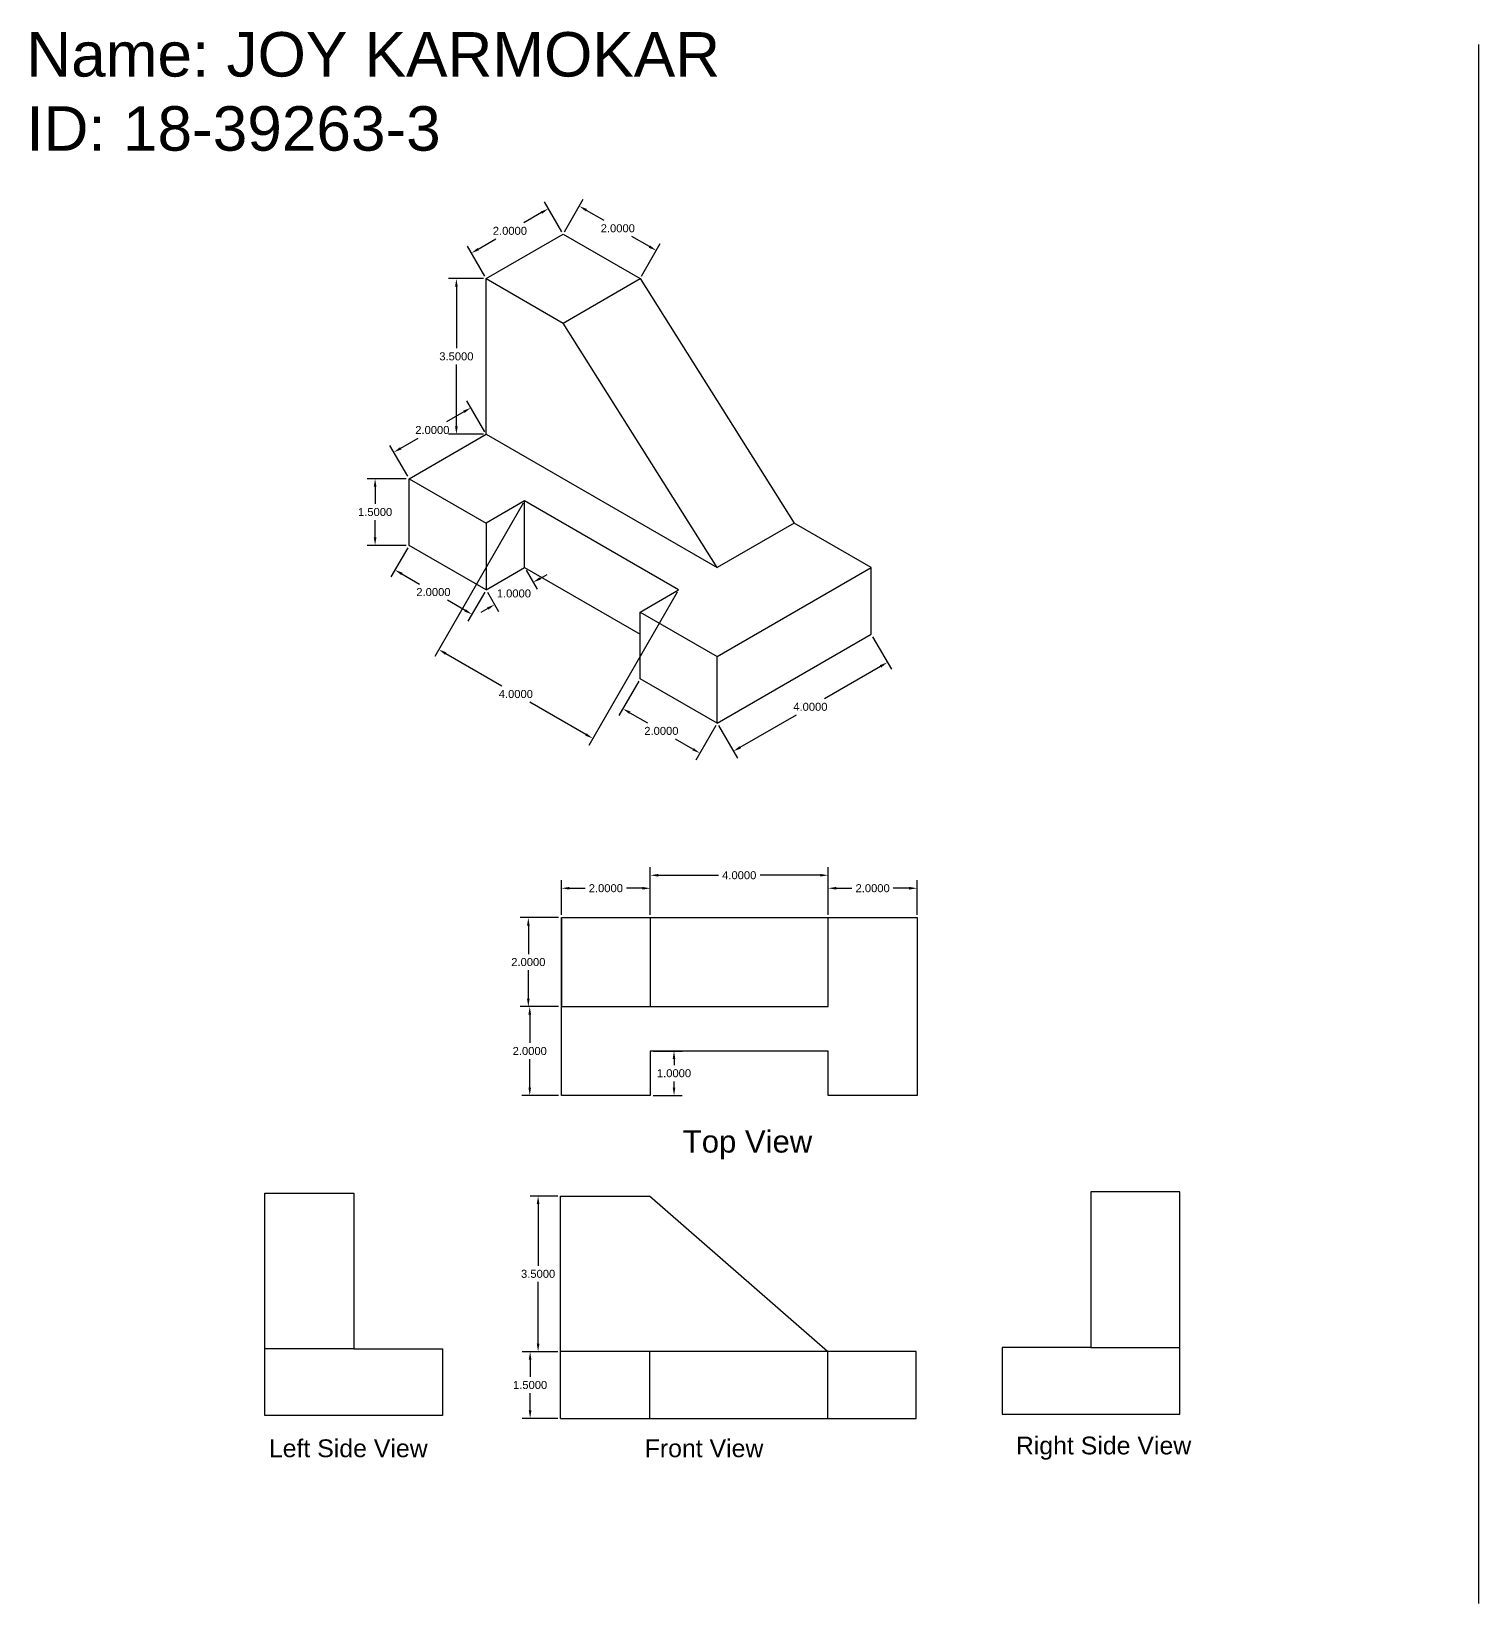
# Model space of a CAD drawing. Header units: inches. Extents: x 3 to 157, y 1 to 37.
# Drawn here: x 2.53 to 35.07, y 1.78 to 37.14 of the extents above; entities that cross this region are included whole.
import ezdxf

# ---------------------------------------------------------------- set-up
doc = ezdxf.new("R2010")
doc.units = ezdxf.units.IN
doc.header["$MEASUREMENT"] = 0
doc.styles.get("Standard").update_dxf_attribs({"font": 'arial.ttf'})
doc.dimstyles.get("Standard").update_dxf_attribs({"dimtxt": 0.18, "dimasz": 0.18, "dimexe": 0.18, "dimexo": 0.0625, "dimgap": 0.09, "dimtad": 0, "dimtih": 1, "dimtoh": 1, "dimdec": 4, "dimzin": 0, "dimdsep": 46, "dimtxsty": 'Standard', "dimcen": 0.09, "dimadec": 0, "dimazin": 0, "dimtfac": 1, "dimtdec": 4, "dimtofl": 0, "dimtmove": 0, "dimatfit": 3, "dimfxl": 1, "dimtolj": 1, "dimtzin": 0, "dimarcsym": 0})

# ---------------------------------------------------------------- blocks, each defined once
blk = doc.blocks.new('*D2')
at = {"color": 0, "lineweight": -2, "transparency": 16777216}
for p, q in [((21.447, 23.528), (21.87, 22.795)), ((21.624, 22.861), (20.363, 22.133)), ((18.471, 21.041), (19.733, 21.769)), ((17.983, 21.528), (18.406, 20.795))]:
    blk.add_line(p, q, dxfattribs=at)
at = {"color": 0, "transparency": 16777216}
for points in [[(21.609, 22.887), (21.639, 22.835), (21.78, 22.951)], [(18.456, 21.067), (18.486, 21.015), (18.316, 20.951)]]:
    blk.add_solid(points, dxfattribs=at)
at = {"layer": 'Defpoints', "color": 0, "transparency": 16777216}
for p in [(21.416, 23.582), (17.952, 21.582), (18.316, 20.951)]:
    blk.add_point(p, dxfattribs=at)
at = {"color": 0, "transparency": 16777216, "insert": (20.048, 21.951), "char_height": 0.18, "attachment_point": 5}
blk.add_mtext('\\A1;4.0000', dxfattribs=at)
blk = doc.blocks.new('*D3')
at = {"color": 0, "lineweight": -2, "transparency": 16777216}
for p, q in [((16.188, 22.528), (15.741, 21.753)), ((15.987, 21.819), (16.382, 21.591)), ((17.407, 20.999), (17.012, 21.227)), ((17.92, 21.528), (17.473, 20.753))]:
    blk.add_line(p, q, dxfattribs=at)
at = {"color": 0, "transparency": 16777216}
for points in [[(16.002, 21.845), (15.972, 21.793), (15.831, 21.909)], [(17.422, 21.025), (17.392, 20.973), (17.563, 20.909)]]:
    blk.add_solid(points, dxfattribs=at)
at = {"layer": 'Defpoints', "color": 0, "transparency": 16777216}
for p in [(16.219, 22.582), (17.952, 21.582), (17.563, 20.909)]:
    blk.add_point(p, dxfattribs=at)
at = {"color": 0, "transparency": 16777216, "insert": (16.697, 21.409), "char_height": 0.18, "attachment_point": 5}
blk.add_mtext('\\A1;2.0000', dxfattribs=at)
blk = doc.blocks.new('*D4')
at = {"color": 0, "lineweight": -2, "transparency": 16777216}
for p, q in [((13.653, 25.028), (13.903, 24.594)), ((13.969, 24.84), (14.125, 24.93)), ((12.787, 24.528), (13.037, 24.094)), ((12.791, 24.16), (12.635, 24.07))]:
    blk.add_line(p, q, dxfattribs=at)
at = {"color": 0, "transparency": 16777216}
for points in [[(13.954, 24.866), (13.984, 24.814), (13.813, 24.75)], [(12.776, 24.186), (12.806, 24.134), (12.947, 24.25)]]:
    blk.add_solid(points, dxfattribs=at)
at = {"layer": 'Defpoints', "color": 0, "transparency": 16777216}
for p in [(13.621, 25.082), (13.813, 24.75), (12.755, 24.582)]:
    blk.add_point(p, dxfattribs=at)
at = {"color": 0, "transparency": 16777216, "insert": (13.38, 24.5), "char_height": 0.18, "attachment_point": 5}
blk.add_mtext('\\A1;1.0000', dxfattribs=at)
blk = doc.blocks.new('*D5')
at = {"color": 0, "lineweight": -2, "transparency": 16777216}
for p, q in [((10.992, 25.528), (10.615, 24.875)), ((10.861, 24.941), (11.256, 24.713)), ((12.724, 24.528), (12.347, 23.875)), ((12.282, 24.121), (11.887, 24.349))]:
    blk.add_line(p, q, dxfattribs=at)
at = {"color": 0, "transparency": 16777216}
for points in [[(10.876, 24.967), (10.846, 24.915), (10.705, 25.031)], [(12.297, 24.147), (12.267, 24.095), (12.437, 24.031)]]:
    blk.add_solid(points, dxfattribs=at)
at = {"layer": 'Defpoints', "color": 0, "transparency": 16777216}
for p in [(11.023, 25.582), (12.755, 24.582), (12.437, 24.031)]:
    blk.add_point(p, dxfattribs=at)
at = {"color": 0, "transparency": 16777216, "insert": (11.571, 24.531), "char_height": 0.18, "attachment_point": 5}
blk.add_mtext('\\A1;2.0000', dxfattribs=at)
blk = doc.blocks.new('*D6')
at = {"color": 0, "lineweight": -2, "transparency": 16777216}
for p, q in [((10.961, 27.082), (10.079, 27.082)), ((10.259, 26.902), (10.259, 26.514)), ((10.259, 25.762), (10.259, 26.15)), ((10.961, 25.582), (10.079, 25.582))]:
    blk.add_line(p, q, dxfattribs=at)
at = {"color": 0, "transparency": 16777216}
for points in [[(10.229, 26.902), (10.289, 26.902), (10.259, 27.082)], [(10.229, 25.762), (10.289, 25.762), (10.259, 25.582)]]:
    blk.add_solid(points, dxfattribs=at)
at = {"layer": 'Defpoints', "color": 0, "transparency": 16777216}
for p in [(10.259, 27.082), (11.023, 27.082), (11.023, 25.582)]:
    blk.add_point(p, dxfattribs=at)
at = {"color": 0, "transparency": 16777216, "insert": (10.259, 26.332), "char_height": 0.18, "attachment_point": 5}
blk.add_mtext('\\A1;1.5000', dxfattribs=at)
blk = doc.blocks.new('*D7')
at = {"color": 0, "lineweight": -2, "transparency": 16777216}
for p, q in [((12.724, 28.136), (12.322, 28.832)), ((12.256, 28.586), (11.861, 28.358)), ((10.836, 27.766), (11.231, 27.994)), ((10.992, 27.136), (10.59, 27.832))]:
    blk.add_line(p, q, dxfattribs=at)
at = {"color": 0, "transparency": 16777216}
for points in [[(12.241, 28.612), (12.271, 28.56), (12.412, 28.676)], [(10.821, 27.792), (10.851, 27.74), (10.68, 27.676)]]:
    blk.add_solid(points, dxfattribs=at)
at = {"layer": 'Defpoints', "color": 0, "transparency": 16777216}
for p in [(12.755, 28.082), (10.68, 27.676), (11.023, 27.082)]:
    blk.add_point(p, dxfattribs=at)
at = {"color": 0, "transparency": 16777216, "insert": (11.546, 28.176), "char_height": 0.18, "attachment_point": 5}
blk.add_mtext('\\A1;2.0000', dxfattribs=at)
blk = doc.blocks.new('*D8')
at = {"color": 0, "lineweight": -2, "transparency": 16777216}
for p, q in [((12.693, 31.582), (11.907, 31.582)), ((12.087, 31.402), (12.087, 30.014)), ((12.087, 28.262), (12.087, 29.65)), ((12.693, 28.082), (11.907, 28.082))]:
    blk.add_line(p, q, dxfattribs=at)
at = {"color": 0, "transparency": 16777216}
for points in [[(12.057, 31.402), (12.117, 31.402), (12.087, 31.582)], [(12.057, 28.262), (12.117, 28.262), (12.087, 28.082)]]:
    blk.add_solid(points, dxfattribs=at)
at = {"layer": 'Defpoints', "color": 0, "transparency": 16777216}
for p in [(12.755, 31.582), (12.087, 28.082), (12.755, 28.082)]:
    blk.add_point(p, dxfattribs=at)
at = {"color": 0, "transparency": 16777216, "insert": (12.087, 29.832), "char_height": 0.18, "attachment_point": 5}
blk.add_mtext('\\A1;3.5000', dxfattribs=at)
blk = doc.blocks.new('*D9')
at = {"color": 0, "lineweight": -2, "transparency": 16777216}
for p, q in [((14.456, 32.636), (14.066, 33.311)), ((14, 33.065), (13.605, 32.837)), ((12.724, 31.636), (12.334, 32.311)), ((12.58, 32.245), (12.975, 32.474))]:
    blk.add_line(p, q, dxfattribs=at)
at = {"color": 0, "transparency": 16777216}
for points in [[(13.985, 33.091), (14.015, 33.039), (14.156, 33.155)], [(12.565, 32.271), (12.595, 32.219), (12.424, 32.155)]]:
    blk.add_solid(points, dxfattribs=at)
at = {"layer": 'Defpoints', "color": 0, "transparency": 16777216}
for p in [(14.487, 32.582), (12.424, 32.155), (12.755, 31.582)]:
    blk.add_point(p, dxfattribs=at)
at = {"color": 0, "transparency": 16777216, "insert": (13.29, 32.655), "char_height": 0.18, "attachment_point": 5}
blk.add_mtext('\\A1;2.0000', dxfattribs=at)
blk = doc.blocks.new('*D10')
at = {"color": 0, "lineweight": -2, "transparency": 16777216}
for p, q in [((14.519, 32.636), (14.941, 33.368)), ((15.007, 33.122), (15.402, 32.894)), ((16.427, 32.302), (16.032, 32.53)), ((16.251, 31.636), (16.673, 32.368))]:
    blk.add_line(p, q, dxfattribs=at)
at = {"color": 0, "transparency": 16777216}
for points in [[(15.022, 33.148), (14.992, 33.096), (14.851, 33.212)], [(16.442, 32.328), (16.412, 32.276), (16.583, 32.212)]]:
    blk.add_solid(points, dxfattribs=at)
at = {"layer": 'Defpoints', "color": 0, "transparency": 16777216}
for p in [(14.851, 33.212), (14.487, 32.582), (16.219, 31.582)]:
    blk.add_point(p, dxfattribs=at)
at = {"color": 0, "transparency": 16777216, "insert": (15.717, 32.712), "char_height": 0.18, "attachment_point": 5}
blk.add_mtext('\\A1;2.0000', dxfattribs=at)
blk = doc.blocks.new('*D11')
at = {"color": 0, "lineweight": -2, "transparency": 16777216}
for p, q in [((13.59, 26.528), (11.601, 23.083)), ((17.054, 24.528), (15.066, 21.083)), ((11.847, 23.149), (13.108, 22.421)), ((15, 21.329), (13.739, 22.057))]:
    blk.add_line(p, q, dxfattribs=at)
at = {"color": 0, "transparency": 16777216}
for points in [[(11.862, 23.175), (11.832, 23.123), (11.691, 23.239)], [(15.015, 21.355), (14.985, 21.303), (15.156, 21.239)]]:
    blk.add_solid(points, dxfattribs=at)
at = {"layer": 'Defpoints', "color": 0, "transparency": 16777216}
for p in [(13.621, 26.582), (17.086, 24.582), (11.691, 23.239)]:
    blk.add_point(p, dxfattribs=at)
at = {"color": 0, "transparency": 16777216, "insert": (13.424, 22.239), "char_height": 0.18, "attachment_point": 5}
blk.add_mtext('\\A1;4.0000', dxfattribs=at)
blk = doc.blocks.new('*D30')
at = {"color": 0, "lineweight": -2, "transparency": 16777216}
for p, q in [((14.385, 17.21), (13.525, 17.21)), ((13.705, 17.03), (13.705, 16.392)), ((13.705, 15.39), (13.705, 16.028)), ((14.385, 15.21), (13.525, 15.21))]:
    blk.add_line(p, q, dxfattribs=at)
at = {"color": 0, "transparency": 16777216}
for points in [[(13.675, 17.03), (13.735, 17.03), (13.705, 17.21)], [(13.675, 15.39), (13.735, 15.39), (13.705, 15.21)]]:
    blk.add_solid(points, dxfattribs=at)
at = {"layer": 'Defpoints', "color": 0, "transparency": 16777216}
for p in [(14.448, 17.21), (13.705, 15.21), (14.448, 15.21)]:
    blk.add_point(p, dxfattribs=at)
at = {"color": 0, "transparency": 16777216, "insert": (13.705, 16.21), "char_height": 0.18, "attachment_point": 5}
blk.add_mtext('\\A1;2.0000', dxfattribs=at)
blk = doc.blocks.new('*D31')
at = {"color": 0, "lineweight": -2, "transparency": 16777216}
for p, q in [((14.448, 17.272), (14.448, 18.051)), ((16.448, 17.272), (16.448, 18.051)), ((14.628, 17.871), (14.983, 17.871)), ((16.268, 17.871), (15.912, 17.871))]:
    blk.add_line(p, q, dxfattribs=at)
at = {"color": 0, "transparency": 16777216}
for points in [[(14.628, 17.901), (14.628, 17.841), (14.448, 17.871)], [(16.268, 17.901), (16.268, 17.841), (16.448, 17.871)]]:
    blk.add_solid(points, dxfattribs=at)
at = {"layer": 'Defpoints', "color": 0, "transparency": 16777216}
for p in [(16.448, 17.871), (14.448, 17.21), (16.448, 17.21)]:
    blk.add_point(p, dxfattribs=at)
at = {"color": 0, "transparency": 16777216, "insert": (15.448, 17.871), "char_height": 0.18, "attachment_point": 5}
blk.add_mtext('\\A1;2.0000', dxfattribs=at)
blk = doc.blocks.new('*D32')
at = {"color": 0, "lineweight": -2, "transparency": 16777216}
for p, q in [((16.448, 17.272), (16.448, 18.343)), ((16.628, 18.163), (17.981, 18.163)), ((20.268, 18.163), (18.915, 18.163)), ((20.448, 17.272), (20.448, 18.343))]:
    blk.add_line(p, q, dxfattribs=at)
at = {"color": 0, "transparency": 16777216}
for points in [[(16.628, 18.193), (16.628, 18.133), (16.448, 18.163)], [(20.268, 18.193), (20.268, 18.133), (20.448, 18.163)]]:
    blk.add_solid(points, dxfattribs=at)
at = {"layer": 'Defpoints', "color": 0, "transparency": 16777216}
for p in [(20.448, 18.163), (16.448, 17.21), (20.448, 17.21)]:
    blk.add_point(p, dxfattribs=at)
at = {"color": 0, "transparency": 16777216, "insert": (18.448, 18.163), "char_height": 0.18, "attachment_point": 5}
blk.add_mtext('\\A1;4.0000', dxfattribs=at)
blk = doc.blocks.new('*D33')
at = {"color": 0, "lineweight": -2, "transparency": 16777216}
for p, q in [((20.448, 17.272), (20.448, 18.051)), ((22.448, 17.272), (22.448, 18.051)), ((20.628, 17.871), (20.983, 17.871)), ((22.268, 17.871), (21.912, 17.871))]:
    blk.add_line(p, q, dxfattribs=at)
at = {"color": 0, "transparency": 16777216}
for points in [[(20.628, 17.901), (20.628, 17.841), (20.448, 17.871)], [(22.268, 17.901), (22.268, 17.841), (22.448, 17.871)]]:
    blk.add_solid(points, dxfattribs=at)
at = {"layer": 'Defpoints', "color": 0, "transparency": 16777216}
for p in [(22.448, 17.871), (20.448, 17.21), (22.448, 17.21)]:
    blk.add_point(p, dxfattribs=at)
at = {"color": 0, "transparency": 16777216, "insert": (21.448, 17.871), "char_height": 0.18, "attachment_point": 5}
blk.add_mtext('\\A1;2.0000', dxfattribs=at)
blk = doc.blocks.new('*D34')
at = {"color": 0, "lineweight": -2, "transparency": 16777216}
for p, q in [((14.385, 15.21), (13.557, 15.21)), ((13.737, 15.03), (13.737, 14.392)), ((13.737, 13.39), (13.737, 14.028)), ((14.385, 13.21), (13.557, 13.21))]:
    blk.add_line(p, q, dxfattribs=at)
at = {"color": 0, "transparency": 16777216}
for points in [[(13.707, 15.03), (13.767, 15.03), (13.737, 15.21)], [(13.707, 13.39), (13.767, 13.39), (13.737, 13.21)]]:
    blk.add_solid(points, dxfattribs=at)
at = {"layer": 'Defpoints', "color": 0, "transparency": 16777216}
for p in [(14.448, 15.21), (13.737, 13.21), (14.448, 13.21)]:
    blk.add_point(p, dxfattribs=at)
at = {"color": 0, "transparency": 16777216, "insert": (13.737, 14.21), "char_height": 0.18, "attachment_point": 5}
blk.add_mtext('\\A1;2.0000', dxfattribs=at)
blk = doc.blocks.new('*D35')
at = {"color": 0, "lineweight": -2, "transparency": 16777216}
for p, q in [((16.51, 14.21), (17.161, 14.21)), ((16.981, 14.03), (16.981, 13.892)), ((16.981, 13.39), (16.981, 13.528)), ((16.51, 13.21), (17.161, 13.21))]:
    blk.add_line(p, q, dxfattribs=at)
at = {"color": 0, "transparency": 16777216}
for points in [[(16.951, 14.03), (17.011, 14.03), (16.981, 14.21)], [(16.951, 13.39), (17.011, 13.39), (16.981, 13.21)]]:
    blk.add_solid(points, dxfattribs=at)
at = {"layer": 'Defpoints', "color": 0, "transparency": 16777216}
for p in [(16.448, 14.21), (16.448, 13.21), (16.981, 13.21)]:
    blk.add_point(p, dxfattribs=at)
at = {"color": 0, "transparency": 16777216, "insert": (16.981, 13.71), "char_height": 0.18, "attachment_point": 5}
blk.add_mtext('\\A1;1.0000', dxfattribs=at)
blk = doc.blocks.new('*D36')
at = {"color": 0, "lineweight": -2, "transparency": 16777216}
for p, q in [((14.367, 10.949), (13.745, 10.949)), ((13.925, 10.769), (13.925, 9.381)), ((13.925, 7.629), (13.925, 9.017)), ((14.367, 7.449), (13.745, 7.449))]:
    blk.add_line(p, q, dxfattribs=at)
at = {"color": 0, "transparency": 16777216}
for points in [[(13.895, 10.769), (13.955, 10.769), (13.925, 10.949)], [(13.895, 7.629), (13.955, 7.629), (13.925, 7.449)]]:
    blk.add_solid(points, dxfattribs=at)
at = {"layer": 'Defpoints', "color": 0, "transparency": 16777216}
for p in [(14.429, 10.949), (13.925, 7.449), (14.429, 7.449)]:
    blk.add_point(p, dxfattribs=at)
at = {"color": 0, "transparency": 16777216, "insert": (13.925, 9.199), "char_height": 0.18, "attachment_point": 5}
blk.add_mtext('\\A1;3.5000', dxfattribs=at)
blk = doc.blocks.new('*D37')
at = {"color": 0, "lineweight": -2, "transparency": 16777216}
for p, q in [((14.367, 7.449), (13.565, 7.449)), ((13.745, 7.269), (13.745, 6.881)), ((13.745, 6.129), (13.745, 6.518)), ((14.367, 5.949), (13.565, 5.949))]:
    blk.add_line(p, q, dxfattribs=at)
at = {"color": 0, "transparency": 16777216}
for points in [[(13.715, 7.269), (13.775, 7.269), (13.745, 7.449)], [(13.715, 6.129), (13.775, 6.129), (13.745, 5.949)]]:
    blk.add_solid(points, dxfattribs=at)
at = {"layer": 'Defpoints', "color": 0, "transparency": 16777216}
for p in [(13.745, 7.449), (14.429, 7.449), (14.429, 5.949)]:
    blk.add_point(p, dxfattribs=at)
at = {"color": 0, "transparency": 16777216, "insert": (13.745, 6.699), "char_height": 0.18, "attachment_point": 5}
blk.add_mtext('\\A1;1.5000', dxfattribs=at)

msp = doc.modelspace()

# ---------------------------------------------------------------- linework, layer by layer
for p, q in [((35.07432, 36.85), (35.07432, 1.78431)), ((12.75538, 31.58173), (14.48743, 32.58173)), ((14.48743, 32.58173), (16.21948, 31.58173)), ((12.75538, 28.08173), (12.75538, 31.58173)), ((12.75538, 31.58173), (14.48743, 30.58173)), ((14.48743, 30.58173), (16.21948, 31.58173)), ((16.21948, 31.58173), (19.68358, 26.08173)), ((17.95153, 25.08173), (14.48743, 30.58173)), ((11.02333, 27.08173), (12.75538, 28.08173)), ((12.75538, 28.08173), (17.95153, 25.08173)), ((11.02333, 25.58173), (11.02333, 27.08173)), ((11.02333, 27.08173), (12.75538, 26.08173)), ((13.6214, 26.58173), (12.75538, 26.08173)), ((17.0855, 24.58173), (13.6214, 26.58173)), ((13.6214, 25.08173), (13.6214, 26.58173)), ((12.75538, 26.08173), (12.75538, 24.58173)), ((19.68358, 26.08173), (17.95153, 25.08173)), ((21.41563, 25.08173), (19.68358, 26.08173)), ((12.75538, 24.58173), (11.02333, 25.58173)), ((12.75538, 24.58173), (13.6214, 25.08173)), ((13.6214, 25.08173), (16.21948, 23.58173)), ((17.95153, 23.08173), (21.41563, 25.08173)), ((21.41563, 23.58173), (21.41563, 25.08173)), ((16.21948, 24.08173), (17.0855, 24.58173)), ((16.21948, 22.58173), (16.21948, 24.08173)), ((16.21948, 24.08173), (17.95153, 23.08173)), ((17.95153, 21.58173), (21.41563, 23.58173)), ((17.95153, 21.58173), (17.95153, 23.08173)), ((17.95153, 21.58173), (16.21948, 22.58173)), ((14.44759, 13.20978), (14.44759, 17.20978)), ((14.44759, 17.20978), (22.44759, 17.20978)), ((14.44759, 17.20978), (14.44759, 15.20978)), ((14.44759, 17.20978), (16.44759, 17.20978)), ((16.44759, 17.20978), (16.44759, 15.20978)), ((20.44759, 15.20978), (20.44759, 17.20978)), ((22.44759, 17.20978), (22.44759, 13.20978)), ((14.44759, 15.20978), (20.44759, 15.20978)), ((20.44759, 14.20978), (16.44759, 14.20978)), ((16.44759, 14.20978), (16.44759, 13.20978)), ((20.44759, 13.20978), (20.44759, 14.20978)), ((16.44759, 13.20978), (14.44759, 13.20978)), ((22.44759, 13.20978), (20.44759, 13.20978)), ((7.77772, 6.01415), (7.77772, 11.01415)), ((7.77772, 11.01415), (9.77772, 11.01415)), ((9.77772, 11.01415), (9.77772, 7.51415)), ((28.35748, 11.04118), (26.35748, 11.04118)), ((26.35748, 11.04118), (26.35748, 7.54118)), ((28.35748, 6.04118), (28.35748, 11.04118)), ((14.4294, 5.94941), (14.4294, 10.94941)), ((14.4294, 10.94941), (16.4294, 10.94941)), ((20.4294, 7.44941), (16.4294, 10.94941)), ((9.77772, 7.51415), (7.77772, 7.51415)), ((9.77772, 7.51415), (11.77772, 7.51415)), ((11.77772, 7.51415), (11.77772, 6.01415)), ((20.4294, 7.44941), (14.4294, 7.44941)), ((16.4294, 7.44941), (16.4294, 5.94941)), ((22.4294, 7.44941), (20.4294, 7.44941)), ((20.4294, 7.44941), (20.4294, 5.94941)), ((22.4294, 5.94941), (22.4294, 7.44941)), ((26.35748, 7.54118), (24.35748, 7.54118)), ((24.35748, 7.54118), (24.35748, 6.04118)), ((26.35748, 7.54118), (28.35748, 7.54118)), ((11.77772, 6.01415), (7.77772, 6.01415)), ((24.35748, 6.04118), (28.35748, 6.04118)), ((14.4294, 5.94941), (22.4294, 5.94941))]:
    msp.add_line(p, q)

# ---------------------------------------------------------------- texts
at = {"attachment_point": 1}
for s, width, gutter_width, heights, insert, char_height in [('Name: JOY KARMOKAR\\PID: 18-39263-3', 15.6275898, 0.06189, [4.2553], (2.41596, 37.12524), 1), ('\\pt6.5;Top View', 6.6220336, 1, [0], (17.17852, 12.42618), 0.5), ('\\pt4.8;Left Side View', 5.3168655, 1, [0], (7.87013, 5.47632), 0.4), ('\\pt4.8;Front View', 5.3168655, 1, [0], (16.32115, 5.47632), 0.4), ('\\pt4.8;Right Side View', 5.3168655, 1, [0], (24.66884, 5.53889), 0.4)]:
    msp.add_mtext_dynamic_manual_height_columns(s, width=width, gutter_width=gutter_width, heights=heights, dxfattribs=dict(at, insert=insert, char_height=char_height))

# ---------------------------------------------------------------- dimensions: what is measured, and where the dimension line sits
for p1, p2, distance, picture, middle in [((14.48743, 32.58173), (12.75538, 31.58173), -0.66251, '*D9', (13.29015, 32.65548)), ((16.21948, 31.58173), (14.48743, 32.58173), -0.72745, '*D10', (15.71718, 32.71172)), ((12.75538, 31.58173), (12.75538, 28.08173), -0.66808, '*D8', (12.0873, 29.83173)), ((12.75538, 28.08173), (11.02333, 27.08173), -0.68625, '*D7', (11.54622, 28.17604)), ((11.02333, 25.58173), (11.02333, 27.08173), 0.76428, '*D6', (10.25905, 26.33173)), ((17.0855, 24.58173), (13.6214, 26.58173), 3.85982, '*D11', (13.42355, 22.23903)), ((11.02333, 25.58173), (12.75538, 24.58173), -0.63579, '*D5', (11.57146, 24.53112)), ((12.75538, 24.58173), (13.6214, 25.08173), -0.38302, '*D4', (13.3799, 24.50002)), ((21.41563, 23.58173), (17.95153, 21.58173), 0.72801, '*D2', (20.04759, 21.95125)), ((16.21948, 22.58173), (17.95153, 21.58173), -0.77713, '*D3', (16.69694, 21.40871))]:
    dim = msp.add_aligned_dim(p1=p1, p2=p2, distance=distance, dimstyle='Standard')
    dim.commit()
    dim.dimension.update_dxf_attribs({"geometry": picture, "text_midpoint": middle})
for base, p1, p2, picture, middle in [((16.44759, 17.87115), (14.44759, 17.20978), (16.44759, 17.20978), '*D31', (15.44759, 17.87115)), ((20.44759, 18.16271), (16.44759, 17.20978), (20.44759, 17.20978), '*D32', (18.44759, 18.16271)), ((22.44759, 17.87115), (20.44759, 17.20978), (22.44759, 17.20978), '*D33', (21.44759, 17.87115))]:
    dim = msp.add_linear_dim(base=base, p1=p1, p2=p2, dimstyle='Standard')
    dim.commit()
    dim.dimension.update_dxf_attribs({"geometry": picture, "text_midpoint": middle})
for base, p1, p2, picture, middle in [((13.70503, 15.20978), (14.44759, 17.20978), (14.44759, 15.20978), '*D30', (13.70503, 16.20978)), ((13.73746, 13.20978), (14.44759, 15.20978), (14.44759, 13.20978), '*D34', (13.73746, 14.20978)), ((16.9807, 13.20978), (16.44759, 14.20978), (16.44759, 13.20978), '*D35', (16.9807, 13.70978)), ((13.92501, 7.44941), (14.4294, 10.94941), (14.4294, 7.44941), '*D36', (13.92501, 9.19941)), ((13.74501, 7.44941), (14.4294, 5.94941), (14.4294, 7.44941), '*D37', (13.74501, 6.69941))]:
    dim = msp.add_linear_dim(base=base, p1=p1, p2=p2, angle=90, dimstyle='Standard')
    dim.commit()
    dim.dimension.update_dxf_attribs({"geometry": picture, "text_midpoint": middle})

doc.saveas('drawing.dxf')
